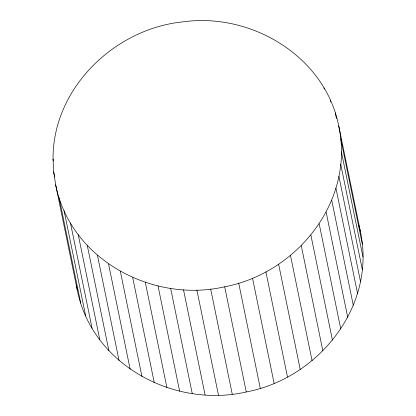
<?xml version="1.0" encoding="UTF-8"?>
<svg xmlns="http://www.w3.org/2000/svg" width="416" height="416" viewBox="0 0 416 416"><rect width="100%" height="100%" fill="white"/><g stroke="black" fill="none" stroke-linecap="round" stroke-linejoin="round"><path stroke-width="0.62" d="M53.045 159.052C52.567 88.176 114.894 28.298 183.732 21.767C251.722 12.553 325.073 56.514 338.723 125.887L360.313 231.067C376.61 305.802 318.921 378.186 246.277 391.971C174.429 408.496 92.149 364.998 77.277 290.113L55.687 184.933L53.674 171.907L53.045 159.052L53.435 160.956M55.687 184.933C70.559 259.818 152.838 303.316 224.687 286.796C297.331 273.005 355.02 200.621 338.723 125.887M358.831 225.493L360.313 231.067M340.735 138.913L362.326 244.093M335.26 112.887L336.435 118.591M341.364 151.767L362.955 256.948M330.33 100.121L330.72 102.019M340.714 164.284L362.305 269.464M323.939 87.797L324.199 89.066M338.9 176.322L360.49 281.502M335.941 188.188L357.531 293.368M331.708 200.179L353.298 305.36M326.128 212.118L347.719 317.299M319.181 223.818L340.772 328.999M310.882 235.082L332.472 340.262M301.278 245.705L322.868 350.886M290.482 255.492L312.073 360.672M278.632 264.259L300.222 369.439M265.912 271.866L287.498 377.047M252.528 278.195L274.118 383.375M238.706 283.176L260.296 388.357M224.687 286.796L246.277 391.971M210.678 289.052L232.268 394.233M196.888 290.02L218.478 395.2M183.503 289.775L205.093 394.956M170.664 288.434L192.254 393.614M158.038 286.021L179.629 391.201M145.324 282.412L166.915 387.592M132.699 277.545L154.289 382.725M120.37 271.398L141.96 376.579M108.55 263.973L130.14 369.148M97.453 255.31L119.044 360.49M87.287 245.502L108.878 350.683M78.244 234.686L99.835 339.867M70.47 223.023L92.061 328.203M64.08 210.699L85.67 315.879M59.15 197.933L80.74 303.113M53.674 171.907L54.714 176.977M76.513 285.152L77.277 290.113"/></g></svg>
